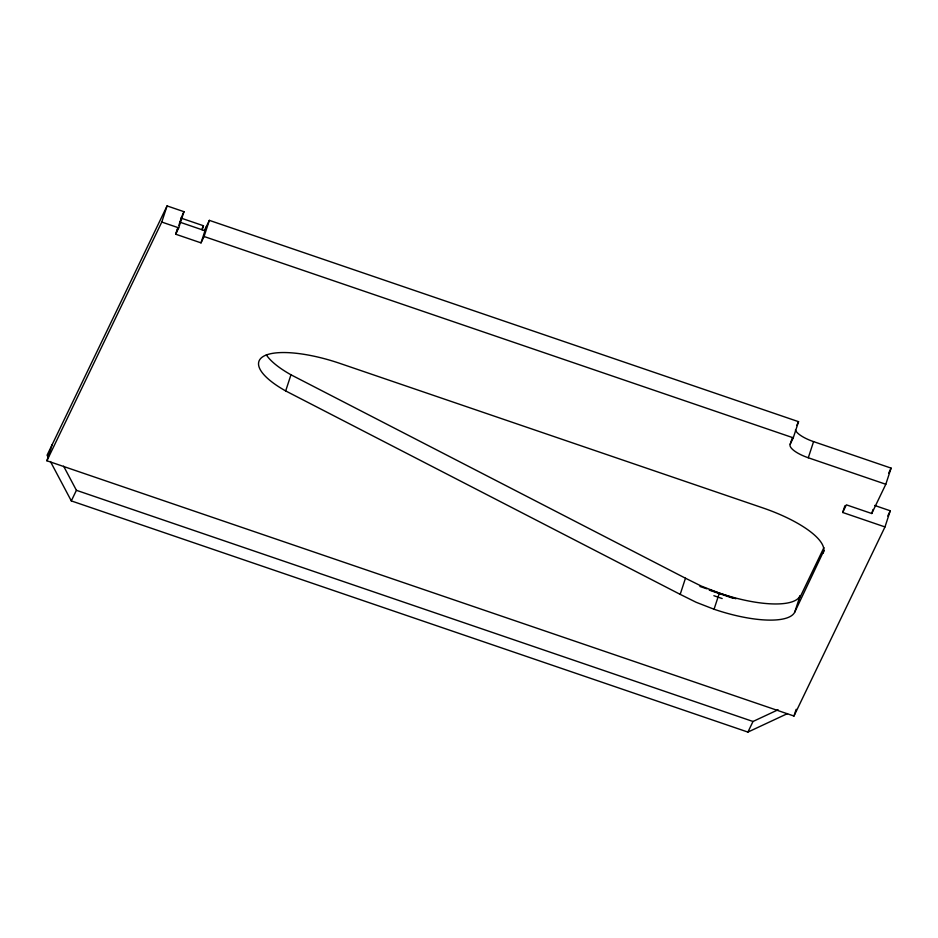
<?xml version="1.0" encoding="UTF-8"?>
<svg xmlns="http://www.w3.org/2000/svg" width="938" height="938" viewBox="0 0 938 938"><rect width="100%" height="100%" fill="white"/><g stroke="black" fill="none" stroke-linecap="round" stroke-linejoin="round"><path stroke-width="1.41" d="M874.65 505.453L890.256 510.788L884.98 526.933L793.97 716.034L46.9 460.769L52.188 444.624M46.9 460.769L161.782 222.06L167.07 205.914L183.977 211.695L178.701 227.84L175.641 234.195L201.013 242.872L204.074 236.505L209.35 220.36L798.555 421.678L793.267 437.823L790.206 444.19A22.36 7 18.1 0 0 808.286 457.767L885.812 484.266L891.1 468.121L813.574 441.622A22.36 7 18.1 0 1 795.424 429.932M175.641 234.195L177.399 228.813M176.661 232.085L177.986 228.04M178.865 225.355L181.937 215.928M202.151 229.798L203.476 225.753L180.917 218.05M201.013 242.872L206.29 226.726M823.986 550.489L794.744 612.127A74.536 23.344 18.1 0 1 714.053 609.243L696.16 602.29L680.191 594.364L285.68 390.935L290.968 374.79A74.536 23.344 18.1 0 1 266.357 354.881M680.191 594.364L685.467 578.218L290.968 374.79M714.053 609.243L719.34 593.097A74.536 23.344 18.1 0 0 800.02 595.97L794.744 612.127M790.206 444.19L792.411 437.46M808.286 457.767L813.574 441.622M884.98 526.933L842.687 512.476L844.892 505.758M793.97 716.034L796.174 709.304M842.687 512.476L846.369 504.843L871.742 513.52L873.055 509.486M167.07 205.914L47.076 455.223L48.424 457.767M182.453 214.872L183.977 211.695M202.209 228.403L203.476 225.753M787.545 713.572L747.903 732.086L71.311 500.904L76.412 490.304L63.632 466.198M204.402 230.654L209.35 220.36M796.714 425.5L798.555 421.678M798.824 598.467L800.02 595.97M798.695 600.015L823.916 547.628M747.903 732.086L753.003 721.486L778.106 709.761M888.649 473.198L891.1 468.121M871.742 513.52L885.812 484.266M887.735 516.041L890.256 510.788M179.604 222.083L204.976 230.76M161.782 222.06L178.701 227.84M204.074 236.505L793.267 437.823M699.924 586.461L706.865 588.83M709.632 589.779L735.92 598.761M709.269 590.143L732.824 598.198M713.865 595.712L722.166 598.55M76.412 490.304L753.003 721.486M719.34 593.097L701.448 586.144L685.467 578.218M50.453 461.566L71.311 500.904M823.107 553.186A74.536 23.344 18.1 0 0 762.829 507.904L339.955 363.416A74.536 23.344 18.1 0 0 264.317 355.865A74.536 23.344 18.1 0 0 285.68 390.935"/></g></svg>
